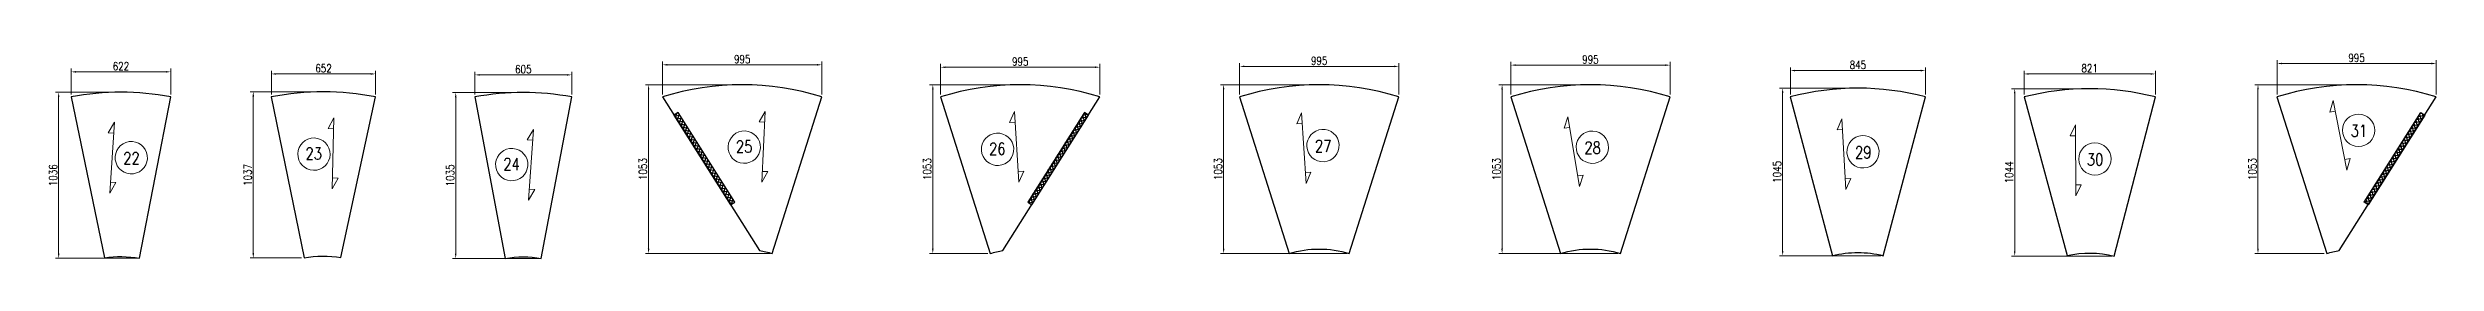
# Paper-space layout 'Layout1' of a CAD drawing. Header units: millimetres. Extents: x 17634 to 80020, y 31751 to 33322.
# Drawn here: x 49489 to 64413, y 31999 to 33283 of the extents above; entities that cross this region are included whole.
import ezdxf
from ezdxf.enums import TextEntityAlignment as Align

# ---------------------------------------------------------------- set-up
doc = ezdxf.new("R2010")
doc.units = ezdxf.units.MM
doc.header["$LTSCALE"] = 0.75
doc.layers.add('Grating', color=7, linetype='Continuous')
doc.layers.add('TOE PLATE', color=3, linetype='Continuous')
doc.layers.add('Grtg. Dim', color=7, linetype='Continuous', lineweight=15)
doc.layers.add('Mark no', color=7, linetype='Continuous', lineweight=15)
doc.styles.add('ROMAND', font='romand')
doc.styles.add('ROMANS', font='romans.shx', dxfattribs={"width": 0.8})
doc.dimstyles.new('grt dim', dxfattribs={"dimscale": 20, "dimtxt": 2.5, "dimasz": 1.5, "dimexe": 1, "dimexo": 0.75, "dimgap": 0.5, "dimtad": 1, "dimdec": 0, "dimlfac": -1, "dimzin": 0, "dimdsep": 46, "dimtxsty": 'ROMANS', "dimcen": 0, "dimclrd": 1, "dimclre": 1, "dimclrt": 3, "dimadec": 0, "dimazin": 0, "dimtfac": 1, "dimtdec": 0, "dimtix": 1, "dimtmove": 1, "dimatfit": 3, "dimfxl": 1, "dimtolj": 1, "dimtzin": 0, "dimlwd": -1, "dimlwe": -1, "dimarcsym": 0})

# ---------------------------------------------------------------- blocks, each defined once
blk = doc.blocks.new('MK')
at = {"layer": 'Mark no', "color": 4}
for p, q in [((639, 394), (443, 493)), ((443, 493), (443, 394)), ((-448, 295), (-644, 394)), ((-644, 394), (639, 394)), ((-448, 394), (-448, 295))]:
    blk.add_line(p, q, dxfattribs=at)
blk.add_circle((20, 46), 293, dxfattribs=at)
blk = doc.blocks.new('*D24')
at = {"layer": 'Defpoints', "color": 0}
for p in [(50257, 33163), (49635, 33006), (50257, 33006)]:
    blk.add_point(p, dxfattribs=at)
at = {"layer": 'Grtg. Dim', "color": 1}
for p, q in [((49635, 33021), (49635, 33183)), ((50257, 33021), (50257, 33183))]:
    blk.add_line(p, q, dxfattribs=at)
at = {"layer": 'Grtg. Dim', "color": 1, "linetype": 'ByBlock'}
blk.add_line((49665, 33163), (50227, 33163), dxfattribs=at)
at = {"layer": 'Grtg. Dim', "color": 1}
for points in [[(49665, 33168), (49665, 33158), (49635, 33163)], [(50227, 33168), (50227, 33158), (50257, 33163)]]:
    blk.add_solid(points, dxfattribs=at)
at = {"layer": 'Grtg. Dim', "color": 3, "insert": (49946, 33198), "char_height": 50, "attachment_point": 5, "style": 'ROMANS'}
blk.add_mtext('\\A1;622', dxfattribs=at)
blk = doc.blocks.new('*D25')
at = {"layer": 'Defpoints', "color": 0}
for p in [(50886, 33150), (50886, 33006), (51537, 33006)]:
    blk.add_point(p, dxfattribs=at)
at = {"layer": 'Grtg. Dim', "color": 1}
for p, q in [((50886, 33021), (50886, 33170)), ((51537, 33021), (51537, 33170))]:
    blk.add_line(p, q, dxfattribs=at)
at = {"layer": 'Grtg. Dim', "color": 1, "linetype": 'ByBlock'}
blk.add_line((51507, 33150), (50916, 33150), dxfattribs=at)
at = {"layer": 'Grtg. Dim', "color": 1}
for points in [[(50916, 33155), (50916, 33145), (50886, 33150)], [(51507, 33155), (51507, 33145), (51537, 33150)]]:
    blk.add_solid(points, dxfattribs=at)
at = {"layer": 'Grtg. Dim', "color": 3, "insert": (51212, 33185), "char_height": 50, "attachment_point": 5, "style": 'ROMANS'}
blk.add_mtext('\\A1;652', dxfattribs=at)
blk = doc.blocks.new('*D26')
at = {"layer": 'Defpoints', "color": 0}
for p in [(52158, 33144), (52158, 33006), (52763, 33006)]:
    blk.add_point(p, dxfattribs=at)
at = {"layer": 'Grtg. Dim', "color": 1}
for p, q in [((52158, 33021), (52158, 33164)), ((52763, 33021), (52763, 33164))]:
    blk.add_line(p, q, dxfattribs=at)
at = {"layer": 'Grtg. Dim', "color": 1, "linetype": 'ByBlock'}
blk.add_line((52733, 33144), (52188, 33144), dxfattribs=at)
at = {"layer": 'Grtg. Dim', "color": 1}
for points in [[(52188, 33149), (52188, 33139), (52158, 33144)], [(52733, 33149), (52733, 33139), (52763, 33144)]]:
    blk.add_solid(points, dxfattribs=at)
at = {"layer": 'Grtg. Dim', "color": 3, "insert": (52460, 33179), "char_height": 50, "attachment_point": 5, "style": 'ROMANS'}
blk.add_mtext('\\A1;605', dxfattribs=at)
blk = doc.blocks.new('*D27')
at = {"layer": 'Defpoints', "color": 0}
for p in [(53330, 33207), (53330, 33006), (54325, 33006)]:
    blk.add_point(p, dxfattribs=at)
at = {"layer": 'Grtg. Dim', "color": 1}
for p, q in [((53330, 33021), (53330, 33227)), ((54325, 33021), (54325, 33227))]:
    blk.add_line(p, q, dxfattribs=at)
at = {"layer": 'Grtg. Dim', "color": 1, "linetype": 'ByBlock'}
blk.add_line((54295, 33207), (53360, 33207), dxfattribs=at)
at = {"layer": 'Grtg. Dim', "color": 1}
for points in [[(53360, 33212), (53360, 33202), (53330, 33207)], [(54295, 33212), (54295, 33202), (54325, 33207)]]:
    blk.add_solid(points, dxfattribs=at)
at = {"layer": 'Grtg. Dim', "color": 3, "insert": (53828, 33242), "char_height": 50, "attachment_point": 5, "style": 'ROMANS'}
blk.add_mtext('\\A1;995', dxfattribs=at)
blk = doc.blocks.new('*D28')
at = {"layer": 'Defpoints', "color": 0}
for p in [(56063, 33192), (55068, 33006), (56063, 33006)]:
    blk.add_point(p, dxfattribs=at)
at = {"layer": 'Grtg. Dim', "color": 1}
for p, q in [((55068, 33021), (55068, 33212)), ((56063, 33021), (56063, 33212))]:
    blk.add_line(p, q, dxfattribs=at)
at = {"layer": 'Grtg. Dim', "color": 1, "linetype": 'ByBlock'}
blk.add_line((55098, 33192), (56033, 33192), dxfattribs=at)
at = {"layer": 'Grtg. Dim', "color": 1}
for points in [[(55098, 33197), (55098, 33187), (55068, 33192)], [(56033, 33197), (56033, 33187), (56063, 33192)]]:
    blk.add_solid(points, dxfattribs=at)
at = {"layer": 'Grtg. Dim', "color": 3, "insert": (55565, 33227), "char_height": 50, "attachment_point": 5, "style": 'ROMANS'}
blk.add_mtext('\\A1;995', dxfattribs=at)
blk = doc.blocks.new('*D29')
at = {"layer": 'Defpoints', "color": 0}
for p in [(56936, 33197), (56936, 33006), (57931, 33006)]:
    blk.add_point(p, dxfattribs=at)
at = {"layer": 'Grtg. Dim', "color": 1}
for p, q in [((56936, 33021), (56936, 33217)), ((57931, 33021), (57931, 33217))]:
    blk.add_line(p, q, dxfattribs=at)
at = {"layer": 'Grtg. Dim', "color": 1, "linetype": 'ByBlock'}
blk.add_line((57901, 33197), (56966, 33197), dxfattribs=at)
at = {"layer": 'Grtg. Dim', "color": 1}
for points in [[(56966, 33202), (56966, 33192), (56936, 33197)], [(57901, 33202), (57901, 33192), (57931, 33197)]]:
    blk.add_solid(points, dxfattribs=at)
at = {"layer": 'Grtg. Dim', "color": 3, "insert": (57433, 33232), "char_height": 50, "attachment_point": 5, "style": 'ROMANS'}
blk.add_mtext('\\A1;995', dxfattribs=at)
blk = doc.blocks.new('*D30')
at = {"layer": 'Defpoints', "color": 0}
for p in [(59626, 33205), (58631, 33006), (59626, 33006)]:
    blk.add_point(p, dxfattribs=at)
at = {"layer": 'Grtg. Dim', "color": 1}
for p, q in [((58631, 33021), (58631, 33225)), ((59626, 33021), (59626, 33225))]:
    blk.add_line(p, q, dxfattribs=at)
at = {"layer": 'Grtg. Dim', "color": 1, "linetype": 'ByBlock'}
blk.add_line((58661, 33205), (59596, 33205), dxfattribs=at)
at = {"layer": 'Grtg. Dim', "color": 1}
for points in [[(58661, 33210), (58661, 33200), (58631, 33205)], [(59596, 33210), (59596, 33200), (59626, 33205)]]:
    blk.add_solid(points, dxfattribs=at)
at = {"layer": 'Grtg. Dim', "color": 3, "insert": (59128, 33240), "char_height": 50, "attachment_point": 5, "style": 'ROMANS'}
blk.add_mtext('\\A1;995', dxfattribs=at)
blk = doc.blocks.new('*D31')
at = {"layer": 'Defpoints', "color": 0}
for p in [(60377, 33171), (60377, 33006), (61222, 33006)]:
    blk.add_point(p, dxfattribs=at)
at = {"layer": 'Grtg. Dim', "color": 1}
for p, q in [((60377, 33021), (60377, 33191)), ((61222, 33021), (61222, 33191))]:
    blk.add_line(p, q, dxfattribs=at)
at = {"layer": 'Grtg. Dim', "color": 1, "linetype": 'ByBlock'}
blk.add_line((61192, 33171), (60407, 33171), dxfattribs=at)
at = {"layer": 'Grtg. Dim', "color": 1}
for points in [[(60407, 33176), (60407, 33166), (60377, 33171)], [(61192, 33176), (61192, 33166), (61222, 33171)]]:
    blk.add_solid(points, dxfattribs=at)
at = {"layer": 'Grtg. Dim', "color": 3, "insert": (60799, 33206), "char_height": 50, "attachment_point": 5, "style": 'ROMANS'}
blk.add_mtext('\\A1;845', dxfattribs=at)
blk = doc.blocks.new('*D32')
at = {"layer": 'Defpoints', "color": 0}
for p in [(61837, 33150), (61837, 33006), (62658, 33006)]:
    blk.add_point(p, dxfattribs=at)
at = {"layer": 'Grtg. Dim', "color": 1}
for p, q in [((61837, 33021), (61837, 33170)), ((62658, 33021), (62658, 33170))]:
    blk.add_line(p, q, dxfattribs=at)
at = {"layer": 'Grtg. Dim', "color": 1, "linetype": 'ByBlock'}
blk.add_line((62628, 33150), (61867, 33150), dxfattribs=at)
at = {"layer": 'Grtg. Dim', "color": 1}
for points in [[(61867, 33155), (61867, 33145), (61837, 33150)], [(62628, 33155), (62628, 33145), (62658, 33150)]]:
    blk.add_solid(points, dxfattribs=at)
at = {"layer": 'Grtg. Dim', "color": 3, "insert": (62247, 33185), "char_height": 50, "attachment_point": 5, "style": 'ROMANS'}
blk.add_mtext('\\A1;821', dxfattribs=at)
blk = doc.blocks.new('*D33')
at = {"layer": 'Defpoints', "color": 0}
for p in [(64413, 33215), (63418, 33006), (64413, 33006)]:
    blk.add_point(p, dxfattribs=at)
at = {"layer": 'Grtg. Dim', "color": 1}
for p, q in [((63418, 33021), (63418, 33235)), ((64413, 33021), (64413, 33235))]:
    blk.add_line(p, q, dxfattribs=at)
at = {"layer": 'Grtg. Dim', "color": 1, "linetype": 'ByBlock'}
blk.add_line((63448, 33215), (64383, 33215), dxfattribs=at)
at = {"layer": 'Grtg. Dim', "color": 1}
for points in [[(63448, 33220), (63448, 33210), (63418, 33215)], [(64383, 33220), (64383, 33210), (64413, 33215)]]:
    blk.add_solid(points, dxfattribs=at)
at = {"layer": 'Grtg. Dim', "color": 3, "insert": (63915, 33250), "char_height": 50, "attachment_point": 5, "style": 'ROMANS'}
blk.add_mtext('\\A1;995', dxfattribs=at)
blk = doc.blocks.new('*D52')
at = {"layer": 'Defpoints', "color": 0}
for p in [(63915, 33083), (63299, 32030), (63728, 32030)]:
    blk.add_point(p, dxfattribs=at)
at = {"layer": 'Grtg. Dim', "color": 1}
for p, q in [((63900, 33083), (63279, 33083)), ((63713, 32030), (63279, 32030))]:
    blk.add_line(p, q, dxfattribs=at)
at = {"layer": 'Grtg. Dim', "color": 1, "linetype": 'ByBlock'}
blk.add_line((63299, 33053), (63299, 32060), dxfattribs=at)
at = {"layer": 'Grtg. Dim', "color": 1}
for points in [[(63294, 33053), (63304, 33053), (63299, 33083)], [(63294, 32060), (63304, 32060), (63299, 32030)]]:
    blk.add_solid(points, dxfattribs=at)
at = {"layer": 'Grtg. Dim', "color": 3, "insert": (63264, 32556), "char_height": 50, "attachment_point": 5, "rotation": 90, "style": 'ROMANS'}
blk.add_mtext('\\A1;1053', dxfattribs=at)
blk = doc.blocks.new('*D53')
at = {"layer": 'Defpoints', "color": 0}
for p in [(62247, 33058), (61779, 32014), (62401, 32014)]:
    blk.add_point(p, dxfattribs=at)
at = {"layer": 'Grtg. Dim', "color": 1}
for p, q in [((62232, 33058), (61759, 33058)), ((62386, 32014), (61759, 32014))]:
    blk.add_line(p, q, dxfattribs=at)
at = {"layer": 'Grtg. Dim', "color": 1, "linetype": 'ByBlock'}
blk.add_line((61779, 33028), (61779, 32044), dxfattribs=at)
at = {"layer": 'Grtg. Dim', "color": 1}
for points in [[(61774, 33028), (61784, 33028), (61779, 33058)], [(61774, 32044), (61784, 32044), (61779, 32014)]]:
    blk.add_solid(points, dxfattribs=at)
at = {"layer": 'Grtg. Dim', "color": 3, "insert": (61744, 32536), "char_height": 50, "attachment_point": 5, "rotation": 90, "style": 'ROMANS'}
blk.add_mtext('\\A1;1044', dxfattribs=at)
blk = doc.blocks.new('*D54')
at = {"layer": 'Defpoints', "color": 0}
for p in [(60799, 33061), (60329, 32016), (60958, 32016)]:
    blk.add_point(p, dxfattribs=at)
at = {"layer": 'Grtg. Dim', "color": 1}
for p, q in [((60784, 33061), (60309, 33061)), ((60943, 32016), (60309, 32016))]:
    blk.add_line(p, q, dxfattribs=at)
at = {"layer": 'Grtg. Dim', "color": 1, "linetype": 'ByBlock'}
blk.add_line((60329, 33031), (60329, 32046), dxfattribs=at)
at = {"layer": 'Grtg. Dim', "color": 1}
for points in [[(60324, 33031), (60334, 33031), (60329, 33061)], [(60324, 32046), (60334, 32046), (60329, 32016)]]:
    blk.add_solid(points, dxfattribs=at)
at = {"layer": 'Grtg. Dim', "color": 3, "insert": (60294, 32539), "char_height": 50, "attachment_point": 5, "rotation": 90, "style": 'ROMANS'}
blk.add_mtext('\\A1;1045', dxfattribs=at)
blk = doc.blocks.new('*D55')
at = {"layer": 'Defpoints', "color": 0}
for p in [(59128, 33083), (58576, 32030), (59315, 32030)]:
    blk.add_point(p, dxfattribs=at)
at = {"layer": 'Grtg. Dim', "color": 1}
for p, q in [((59113, 33083), (58556, 33083)), ((59300, 32030), (58556, 32030))]:
    blk.add_line(p, q, dxfattribs=at)
at = {"layer": 'Grtg. Dim', "color": 1, "linetype": 'ByBlock'}
blk.add_line((58576, 33053), (58576, 32060), dxfattribs=at)
at = {"layer": 'Grtg. Dim', "color": 1}
for points in [[(58571, 33053), (58581, 33053), (58576, 33083)], [(58571, 32060), (58581, 32060), (58576, 32030)]]:
    blk.add_solid(points, dxfattribs=at)
at = {"layer": 'Grtg. Dim', "color": 3, "insert": (58541, 32556), "char_height": 50, "attachment_point": 5, "rotation": 90, "style": 'ROMANS'}
blk.add_mtext('\\A1;1053', dxfattribs=at)
blk = doc.blocks.new('*D56')
at = {"layer": 'Defpoints', "color": 0}
for p in [(57433, 33083), (56836, 32030), (57620, 32030)]:
    blk.add_point(p, dxfattribs=at)
at = {"layer": 'Grtg. Dim', "color": 1}
for p, q in [((57418, 33083), (56816, 33083)), ((57605, 32030), (56816, 32030))]:
    blk.add_line(p, q, dxfattribs=at)
at = {"layer": 'Grtg. Dim', "color": 1, "linetype": 'ByBlock'}
blk.add_line((56836, 33053), (56836, 32060), dxfattribs=at)
at = {"layer": 'Grtg. Dim', "color": 1}
for points in [[(56831, 33053), (56841, 33053), (56836, 33083)], [(56831, 32060), (56841, 32060), (56836, 32030)]]:
    blk.add_solid(points, dxfattribs=at)
at = {"layer": 'Grtg. Dim', "color": 3, "insert": (56801, 32556), "char_height": 50, "attachment_point": 5, "rotation": 90, "style": 'ROMANS'}
blk.add_mtext('\\A1;1053', dxfattribs=at)
blk = doc.blocks.new('*D57')
at = {"layer": 'Defpoints', "color": 0}
for p in [(55565, 33083), (55019, 32030), (55378, 32030)]:
    blk.add_point(p, dxfattribs=at)
at = {"layer": 'Grtg. Dim', "color": 1}
for p, q in [((55550, 33083), (54999, 33083)), ((55363, 32030), (54999, 32030))]:
    blk.add_line(p, q, dxfattribs=at)
at = {"layer": 'Grtg. Dim', "color": 1, "linetype": 'ByBlock'}
blk.add_line((55019, 33053), (55019, 32060), dxfattribs=at)
at = {"layer": 'Grtg. Dim', "color": 1}
for points in [[(55014, 33053), (55024, 33053), (55019, 33083)], [(55014, 32060), (55024, 32060), (55019, 32030)]]:
    blk.add_solid(points, dxfattribs=at)
at = {"layer": 'Grtg. Dim', "color": 3, "insert": (54984, 32556), "char_height": 50, "attachment_point": 5, "rotation": 90, "style": 'ROMANS'}
blk.add_mtext('\\A1;1053', dxfattribs=at)
blk = doc.blocks.new('*D58')
at = {"layer": 'Defpoints', "color": 0}
for p in [(53828, 33083), (53243, 32030), (54015, 32030)]:
    blk.add_point(p, dxfattribs=at)
at = {"layer": 'Grtg. Dim', "color": 1}
for p, q in [((53813, 33083), (53223, 33083)), ((54000, 32030), (53223, 32030))]:
    blk.add_line(p, q, dxfattribs=at)
at = {"layer": 'Grtg. Dim', "color": 1, "linetype": 'ByBlock'}
blk.add_line((53243, 33053), (53243, 32060), dxfattribs=at)
at = {"layer": 'Grtg. Dim', "color": 1}
for points in [[(53238, 33053), (53248, 33053), (53243, 33083)], [(53238, 32060), (53248, 32060), (53243, 32030)]]:
    blk.add_solid(points, dxfattribs=at)
at = {"layer": 'Grtg. Dim', "color": 3, "insert": (53208, 32556), "char_height": 50, "attachment_point": 5, "rotation": 90, "style": 'ROMANS'}
blk.add_mtext('\\A1;1053', dxfattribs=at)
blk = doc.blocks.new('*D59')
at = {"layer": 'Defpoints', "color": 0}
for p in [(52460, 33034), (52038, 31999), (52573, 31999)]:
    blk.add_point(p, dxfattribs=at)
at = {"layer": 'Grtg. Dim', "color": 1}
for p, q in [((52445, 33034), (52018, 33034)), ((52558, 31999), (52018, 31999))]:
    blk.add_line(p, q, dxfattribs=at)
at = {"layer": 'Grtg. Dim', "color": 1, "linetype": 'ByBlock'}
blk.add_line((52038, 33004), (52038, 32029), dxfattribs=at)
at = {"layer": 'Grtg. Dim', "color": 1}
for points in [[(52033, 33004), (52043, 33004), (52038, 33034)], [(52033, 32029), (52043, 32029), (52038, 31999)]]:
    blk.add_solid(points, dxfattribs=at)
at = {"layer": 'Grtg. Dim', "color": 3, "insert": (52003, 32517), "char_height": 50, "attachment_point": 5, "rotation": 90, "style": 'ROMANS'}
blk.add_mtext('\\A1;1035', dxfattribs=at)
blk = doc.blocks.new('*D60')
at = {"layer": 'Defpoints', "color": 0}
for p in [(50773, 33039), (51212, 33039), (51090, 32002)]:
    blk.add_point(p, dxfattribs=at)
at = {"layer": 'Grtg. Dim', "color": 1}
for p, q in [((51197, 33039), (50753, 33039)), ((51075, 32002), (50753, 32002))]:
    blk.add_line(p, q, dxfattribs=at)
at = {"layer": 'Grtg. Dim', "color": 1, "linetype": 'ByBlock'}
blk.add_line((50773, 32032), (50773, 33009), dxfattribs=at)
at = {"layer": 'Grtg. Dim', "color": 1}
for points in [[(50768, 33009), (50778, 33009), (50773, 33039)], [(50768, 32032), (50778, 32032), (50773, 32002)]]:
    blk.add_solid(points, dxfattribs=at)
at = {"layer": 'Grtg. Dim', "color": 3, "insert": (50738, 32520), "char_height": 50, "attachment_point": 5, "rotation": 90, "style": 'ROMANS'}
blk.add_mtext('\\A1;1037', dxfattribs=at)
blk = doc.blocks.new('*D61')
at = {"layer": 'Defpoints', "color": 0}
for p in [(49557, 33036), (49946, 33036), (50062, 32000)]:
    blk.add_point(p, dxfattribs=at)
at = {"layer": 'Grtg. Dim', "color": 1}
for p, q in [((49931, 33036), (49537, 33036)), ((50047, 32000), (49537, 32000))]:
    blk.add_line(p, q, dxfattribs=at)
at = {"layer": 'Grtg. Dim', "color": 1, "linetype": 'ByBlock'}
blk.add_line((49557, 32030), (49557, 33006), dxfattribs=at)
at = {"layer": 'Grtg. Dim', "color": 1}
for points in [[(49552, 33006), (49562, 33006), (49557, 33036)], [(49552, 32030), (49562, 32030), (49557, 32000)]]:
    blk.add_solid(points, dxfattribs=at)
at = {"layer": 'Grtg. Dim', "color": 3, "insert": (49522, 32518), "char_height": 50, "attachment_point": 5, "rotation": 90, "style": 'ROMANS'}
blk.add_mtext('\\A1;1036', dxfattribs=at)

psp = doc.layouts.get("Layout1")

# ---------------------------------------------------------------- hatches: boundary and pattern name
at = {"layer": 'TOE PLATE'}
h = psp.add_hatch(dxfattribs=at)
h.set_pattern_fill('ANSI37', color=256, scale=5, angle=-57.6942)
h.set_pattern_definition([(347.305796, (71445.497, 101734.475), (3.488492, 15.486964), []), (77.305796, (71445.497, 101734.475), (-15.486964, 3.488492), [])])
h.paths.add_polyline_path([(53427.1, 32909.5), (53401.7, 32893.5), (53755.5, 32333.9), (53780.9, 32350)])
h = psp.add_hatch(dxfattribs=at)
h.set_pattern_fill('ANSI37', color=256, scale=5, angle=237.6942)
h.set_pattern_definition([(282.694204, (125894.78, 46124.081), (15.486964, 3.488492), []), (12.694204, (125894.78, 46124.081), (-3.488492, 15.486964), [])])
h.paths.add_polyline_path([(55991.3, 32893.5), (55966, 32909.5), (55612.2, 32350), (55637.5, 32333.9)])
h = psp.add_hatch(dxfattribs=at)
h.set_pattern_fill('ANSI37', color=256, scale=5, angle=57.6942)
h.set_pattern_definition([(102.694204, (-12742.966, -91561.127), (-15.4869639, -3.4884919), []), (192.694204, (-12742.966, -91561.127), (3.4884919, -15.4869639), [])])
h.paths.add_polyline_path([(63962.2, 32350), (64316, 32909.5), (64341.3, 32893.5), (63987.5, 32333.9)])

# ---------------------------------------------------------------- linework, layer by layer
at = {"layer": 'Grating', "color": 6}
for points in [[(49635.2, 33006.4), (49842.6, 32002.3, -0.0871809), (50061.8, 32000.1), (50257, 33006.4, 0.0945622)], [(51090.2, 32002, -0.0918213), (51320.8, 32004.2), (51537.4, 33006.4, 0.099209), (50885.7, 33006.4)], [(52347.7, 31999.1, -0.0895143), (52572.7, 31999.1), (52762.7, 33006.4, 0.0919739), (52157.7, 33006.4)], [(53936, 32048.5, -0.0320387), (54014.9, 32029.5), (54325.3, 33006.4, 0.1535295), (53330.3, 33006.4)], [(55378.2, 32029.5, -0.0320387), (55457, 32048.5), (56062.7, 33006.4, 0.1535295), (55067.7, 33006.4)], [(56935.7, 33006.4), (57246.2, 32029.5, -0.1510334), (57620.3, 32029.5), (57930.7, 33006.4, 0.1535295)], [(58630.7, 33006.4), (58941.2, 32029.5, -0.1510334), (59315.3, 32029.5), (59625.7, 33006.4, 0.1535295)], [(60376.7, 33006.4), (60640.9, 32016, -0.127039), (60957.6, 32016), (61221.7, 33006.4, 0.1295187)], [(61837.2, 33006.4), (62105.8, 32016.9, -0.1182123), (62401.2, 32014), (62657.7, 33006.4, 0.1256421)], [(63417.7, 33006.4), (63728.2, 32029.5, -0.0320387), (63807, 32048.5), (64412.7, 33006.4, 0.1535295)]]:
    psp.add_lwpolyline(points, format="xyb", close=True, dxfattribs=at)
at = {"layer": 'TOE PLATE'}
psp.add_lwpolyline([(53427.1, 32909.5), (53401.7, 32893.5), (53755.5, 32333.9), (53780.9, 32350), (53427.1, 32909.5)], dxfattribs=at)
at = {"layer": 'TOE PLATE', "elevation": 71544.2}
psp.add_lwpolyline([(55991.3, 32893.5), (55966, 32909.5), (55612.2, 32350), (55637.5, 32333.9), (55991.3, 32893.5)], dxfattribs=at)
at = {"layer": 'TOE PLATE'}
psp.add_lwpolyline([(63962.2, 32350), (64316, 32909.5), (64341.3, 32893.5), (63987.5, 32333.9)], close=True, dxfattribs=at)

# ---------------------------------------------------------------- block references
at = {"layer": 'Mark no', "zscale": 0.3190437818445127}
for p, xscale, yscale, rotation in [((63944.3, 32794.8), 0.3445671488445844, 0.3445674121804748, 101.3308968009408), ((50026.1, 32619.6), 0.3445671488445845, 0.3445674121804749, 86.22268134724544), ((51136.3, 32657.1), 0.3445671488445844, 0.3445674121804749, 268.6293156967103), ((53825.5, 32701.1), 0.3445671488445844, 0.3445674121804749, 267.2569440243484), ((55407.3, 32685.5), 0.3445671488445844, 0.3445674121804749, 273.7050476756415), ((57473, 32697.4), 0.3445671488445847, 0.3445674121804749, 93.72554244139857), ((59156.7, 32688.7), 0.3445671488445844, 0.3445674121804749, 99.64409091345124), ((60847.3, 32658.1), 0.3445671488445844, 0.3445674121804749, 93.14911706115497), ((62295.8, 32612.3), 0.3445671488445846, 0.3445674121804749, 90.28662871220472), ((52372.8, 32592.3), 0.3445671488445844, 0.3445674121804749, 265.9870295586254)]:
    psp.add_blockref('MK', p, dxfattribs=dict(at, xscale=xscale, yscale=yscale, rotation=rotation))

# ---------------------------------------------------------------- texts
at = {"layer": 'Mark no', "style": 'ROMAND', "width": 0.8}
for s, p in [('31', (63929.4, 32795.7)), ('23', (51150.6, 32653)), ('25', (53839.8, 32696.7)), ('26', (55422, 32682.7)), ('27', (57458.3, 32700.2)), ('28', (59141.8, 32689.9)), ('29', (60832.7, 32661)), ('22', (50011.9, 32624.3)), ('24', (52386.9, 32587.5)), ('30', (62281.3, 32615.9))]:
    psp.add_text(s, height=75, dxfattribs=at).set_placement(p, align=Align.MIDDLE_CENTER)

# ---------------------------------------------------------------- dimensions: what is measured, and where the dimension line sits
at = {"layer": 'Grtg. Dim'}
for base, p1, p2, picture, middle in [((64412.7, 33215.4), (63417.7, 33006.4), (64412.7, 33006.4), '*D33', (63915.2, 33250.4)), ((50257, 33162.9), (49635.2, 33006.4), (50257, 33006.4), '*D24', (49946.1, 33197.9)), ((50885.7, 33149.9), (51537.4, 33006.4), (50885.7, 33006.4), '*D25', (51211.6, 33184.9)), ((52157.7, 33144.4), (52762.7, 33006.4), (52157.7, 33006.4), '*D26', (52460.2, 33179.4)), ((53330.3, 33207.4), (54325.3, 33006.4), (53330.3, 33006.4), '*D27', (53827.8, 33242.4)), ((56062.7, 33191.9), (55067.7, 33006.4), (56062.7, 33006.4), '*D28', (55565.2, 33226.9)), ((56935.7, 33197.4), (57930.7, 33006.4), (56935.7, 33006.4), '*D29', (57433.2, 33232.4)), ((59625.7, 33204.9), (58630.7, 33006.4), (59625.7, 33006.4), '*D30', (59128.2, 33239.9)), ((60376.7, 33170.9), (61221.7, 33006.4), (60376.7, 33006.4), '*D31', (60799.2, 33205.9)), ((61837.2375, 33149.8978), (62657.7443, 33006.3978), (61837.2375, 33006.3978), '*D32', (62247.4909, 33184.8978))]:
    dim = psp.add_linear_dim(base=base, p1=p1, p2=p2, dimstyle='grt dim', dxfattribs=at)
    dim.commit()
    dim.dimension.update_dxf_attribs({"geometry": picture, "text_midpoint": middle})
for base, p1, p2, picture, middle in [((49556.7, 33035.8), (50061.8, 32000.1), (49946.1, 33035.8), '*D61', (49521.7, 32518)), ((50773.2, 33038.7), (51090.2, 32002), (51211.6, 33038.7), '*D60', (50738.2, 32520.4)), ((52038.2, 31999.1), (52460.2, 33034.2), (52572.7, 31999.1), '*D59', (52003.2, 32516.7)), ((53242.7, 32029.5), (53827.8, 33082.8), (54014.9, 32029.5), '*D58', (53207.7, 32556.2)), ((55019.2, 32029.5), (55565.2, 33082.8), (55378.2, 32029.5), '*D57', (54984.2, 32556.2)), ((56835.7, 32029.5), (57433.2, 33082.8), (57620.3, 32029.5), '*D56', (56800.7, 32556.2)), ((58575.7, 32029.5), (59128.2, 33082.8), (59315.3, 32029.5), '*D55', (58540.7, 32556.2)), ((60328.7, 32016), (60799.2, 33061.1), (60957.6, 32016), '*D54', (60293.7, 32538.6)), ((61778.7, 32014), (62247.5, 33057.9), (62401.2, 32014), '*D53', (61743.7, 32536)), ((63299.2, 32029.5), (63915.2, 33082.8), (63728.2, 32029.5), '*D52', (63264.2, 32556.2))]:
    dim = psp.add_linear_dim(base=base, p1=p1, p2=p2, angle=90, dimstyle='grt dim', dxfattribs=at)
    dim.commit()
    dim.dimension.update_dxf_attribs({"geometry": picture, "text_midpoint": middle})

doc.saveas('drawing.dxf')
